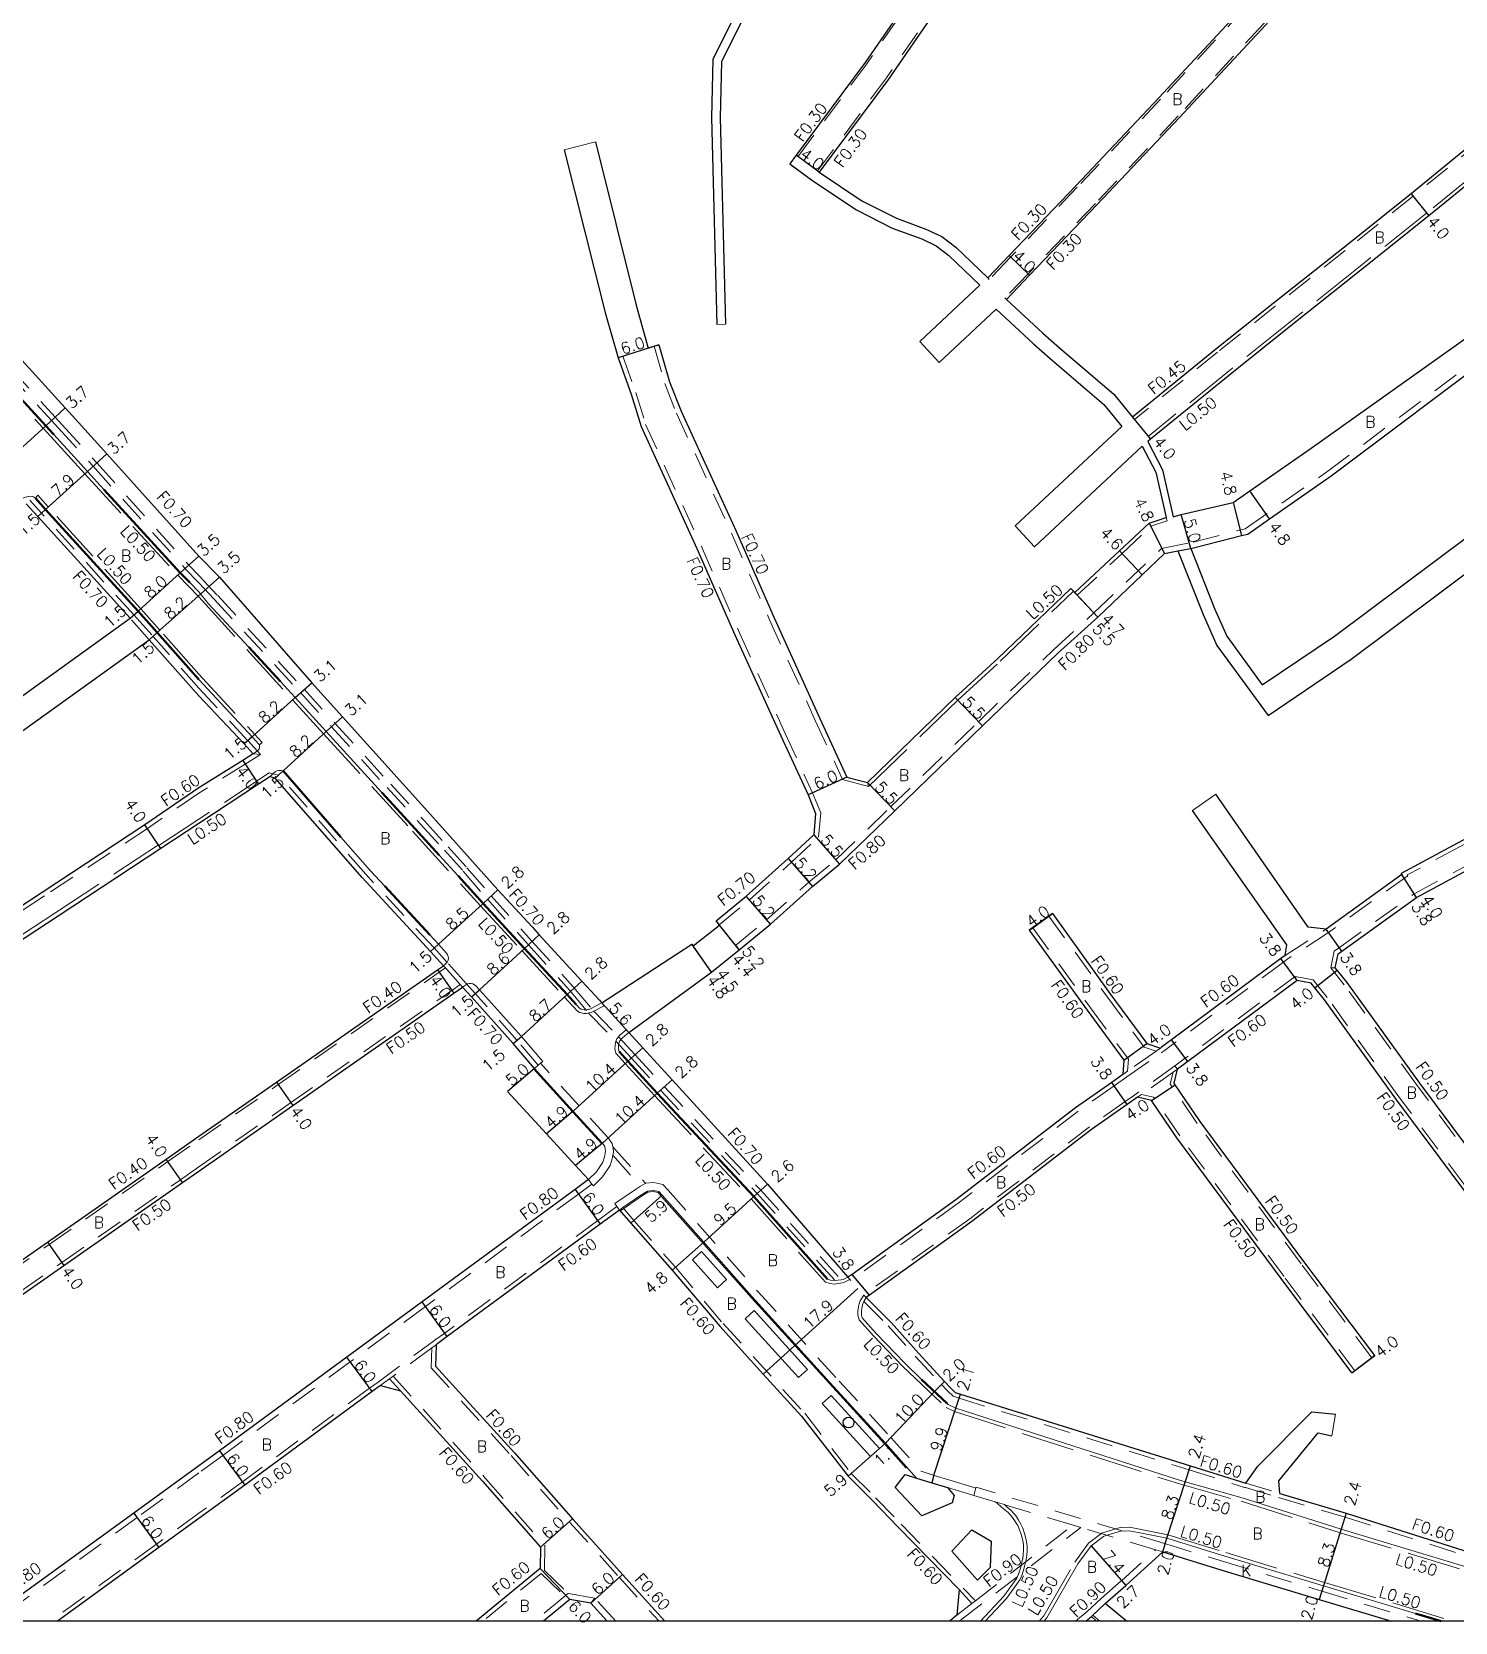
# Model space of a CAD drawing. Header units: metres. Extents: x -3200 to -2400, y -111000 to -110400.
# Drawn here: x -2706.2 to -2506.5, y -111000.1 to -110776.9 of the extents above; entities that cross this region are included whole.
import ezdxf

# ---------------------------------------------------------------- set-up
doc = ezdxf.new("R2010")
doc.units = ezdxf.units.M
doc.header["$LTSCALE"] = 2.5
doc.linetypes.add('2232000', pattern=[2.5, 1.5, -1])
doc.linetypes.add('2233000', pattern=[4, 3, -1])
doc.layers.get('0').update_dxf_attribs({"color": 150, "lineweight": 50})
for name, color, linetype, lineweight in [('2101000', 177, 'Continuous', 30), ('2101001', 1, 'Continuous', 30), ('2102000', 191, 'Continuous', 30), ('2102001', 191, 'Continuous', 9), ('2213000', 6, 'Continuous', 9), ('2227000', 3, 'Continuous', 50), ('2232000', 4, '2232000', 9), ('2233000', 62, '2233000', 9), ('6132000', 1, '61320', 9), ('6165200', 3, 'Continuous', 30), ('9201100', 215, 'Continuous', 30), ('9203500', 155, 'Continuous', 30)]:
    doc.layers.add(name, color=color, linetype=linetype, lineweight=lineweight)
for name, color, linetype in [('2236100', 96, 'Continuous'), ('2238000', 11, 'Continuous'), ('9201500', 222, 'Continuous'), ('9202100', 82, 'Continuous'), ('999', 7, 'Continuous')]:
    doc.layers.add(name, color=color, linetype=linetype)
doc.styles.add('Dm_Anotation', font='txt.shx', dxfattribs={"bigfont": 'pscdm.shx'})
doc.linetypes.add('61320', pattern='A,0,[3,dmdr.shx,S=0.25,R=0,X=0,Y=0],1.5,[3,dmdr.shx,S=0.25,R=0,X=0,Y=0]', length=1.5)

# ---------------------------------------------------------------- blocks, each defined once
blk = doc.blocks.new('223800')
at = {"color": 0, "linetype": 'Continuous'}
blk.add_circle((0, 0), 0.75, dxfattribs=at)

msp = doc.modelspace()

# ---------------------------------------------------------------- linework, layer by layer
at = {"layer": '2101000'}
for points in [[(-2530.34, -110719.41), (-2531, -110719.77), (-2545.02, -110727.4), (-2554.63, -110733.02), (-2556.16, -110733.92), (-2557.33, -110735.32), (-2560.77, -110739.82), (-2566.56, -110748.05), (-2572.04, -110756.08), (-2581.42, -110769.8), (-2589.29, -110781.24), (-2598.95, -110794.26), (-2599.85, -110795.46)], [(-2528.37, -110722.89), (-2529.1, -110723.29), (-2543.11, -110730.91), (-2552.61, -110736.47), (-2553.52, -110737), (-2554.15, -110737.75), (-2557.55, -110742.19), (-2563.27, -110750.33), (-2568.56, -110758.09), (-2578.15, -110772.1), (-2586.03, -110783.56), (-2595.74, -110796.64)], [(-2511.48, -110751.65), (-2516.22, -110755.02), (-2523.97, -110760.76), (-2526.53, -110762.76), (-2536.07, -110773.28), (-2548.06, -110786.19), (-2559.73, -110798.54), (-2569.09, -110808.33), (-2572.08, -110811.46)], [(-2513.86, -110758.25), (-2521.63, -110763.82), (-2523.74, -110765.63), (-2533.12, -110775.97), (-2545.15, -110788.94), (-2556.77, -110801.23), (-2566.2, -110811.1), (-2569.45, -110814.5)], [(-2755.36, -110773.09), (-2753.58, -110775.03), (-2742.18, -110787.29), (-2730.97, -110797.32), (-2720.57, -110808.63), (-2716.16, -110813.68), (-2701.54, -110829.72), (-2700.56, -110830.79), (-2695.7, -110836.15), (-2682.8, -110850.5), (-2682.77, -110850.53)], [(-2484.67, -110775.86), (-2485.14, -110777.6), (-2487.74, -110779.82), (-2498.15, -110787.8), (-2512.68, -110799.65), (-2522.22, -110807.28), (-2532.03, -110815.06), (-2540.1, -110821.52), (-2551.76, -110830.99)], [(-2480.57, -110780.93), (-2482.55, -110780.64), (-2485.23, -110782.93), (-2495.68, -110790.94), (-2510.17, -110802.77), (-2519.73, -110810.4), (-2529.55, -110818.21), (-2537.61, -110824.65), (-2549.24, -110834.1)], [(-2537.63, -110842.98), (-2535.3, -110841.35), (-2526.69, -110835.34), (-2502.41, -110818.11)], [(-2619.75, -110821.33), (-2618.89, -110821.05), (-2618.22, -110820.84)], [(-2618.22, -110820.84), (-2616.72, -110826.06), (-2615.12, -110830.17), (-2607.4, -110847.02), (-2602.06, -110859.16), (-2595.64, -110873.29), (-2591.84, -110881.52)], [(-2596.67, -110896.87), (-2592.88, -110893.75), (-2585.12, -110886.25), (-2572.84, -110874.34), (-2562.27, -110864.2), (-2556.64, -110859.07), (-2550.4, -110853.12), (-2547.29, -110850.15), (-2545.4, -110849.78), (-2543.6, -110849.46), (-2543.02, -110849.3), (-2536.45, -110847.63), (-2535.6, -110847.41), (-2532.55, -110845.29), (-2523.87, -110839.23), (-2500.1, -110821.37)], [(-2623.93, -110822.67), (-2622.12, -110827.78), (-2620.74, -110832.3), (-2612.89, -110849.45), (-2607.55, -110861.58), (-2601.13, -110875.72), (-2597.3, -110884), (-2596.23, -110886.63), (-2596.5, -110889.61)], [(-2692.42, -110859.24), (-2705.4, -110844.96), (-2707.03, -110843.15)], [(-2546.04, -110845), (-2544.94, -110844.65), (-2537.63, -110842.98)], [(-2559.86, -110855.64), (-2553.57, -110849.79), (-2549.45, -110845.87), (-2547.04, -110845.08)], [(-2682.77, -110850.53), (-2679.88, -110853.48), (-2666.95, -110868.28), (-2662.61, -110873.06), (-2650.26, -110886.79), (-2640.81, -110897.37), (-2636.03, -110902.55), (-2635.01, -110903.67), (-2629.05, -110910.16), (-2626.58, -110912.85), (-2626.24, -110913.23)], [(-2588.94, -110882.3), (-2576.65, -110870.37), (-2570.67, -110864.88), (-2560.4, -110855.06)], [(-2560.4, -110855.06), (-2560.06, -110855.42), (-2559.86, -110855.64)], [(-2682.77, -110870.11), (-2689.75, -110862.25)], [(-2682.77, -110870.11), (-2676.44, -110876.87), (-2675.16, -110878.27)], [(-2453.69, -110900.55), (-2462.41, -110891.92), (-2473.56, -110880.71), (-2475.22, -110879.06), (-2478.09, -110876.15), (-2481.88, -110878.17), (-2487.79, -110881.34), (-2499.58, -110887.24), (-2506.18, -110890.8), (-2514.05, -110895.04), (-2513.95, -110895.21), (-2524.6, -110902.85)], [(-2675.16, -110878.27), (-2676.6, -110879.18), (-2682.77, -110883.05)], [(-2672.08, -110881.67), (-2672.83, -110881.48), (-2674.4, -110882.52), (-2682.77, -110888.02)], [(-2648.46, -110908.01), (-2650.28, -110905.98), (-2659.88, -110895.63), (-2672.08, -110881.67)], [(-2591.84, -110881.52), (-2588.94, -110882.3)], [(-2522.92, -110906.32), (-2522.39, -110905.94), (-2511.93, -110898.43), (-2504.29, -110894.32), (-2497.74, -110890.79), (-2485.94, -110884.88), (-2479.99, -110881.7), (-2478.13, -110881.95), (-2476.49, -110883.57), (-2465.32, -110894.8), (-2456.58, -110903.46), (-2452.82, -110907.45)], [(-2682.77, -110883.05), (-2690.35, -110888.22), (-2704.76, -110897.7), (-2718.49, -110906.69), (-2726.31, -110911.86), (-2737.3, -110919.14), (-2749.26, -110926.88), (-2750.2, -110927.58), (-2753.6, -110930.08), (-2756.31, -110932.07), (-2764.61, -110938.94), (-2767.57, -110938.44)], [(-2682.77, -110888.02), (-2688.13, -110891.55), (-2702.54, -110901.03), (-2716.34, -110910.07), (-2724.1, -110915.2), (-2735.1, -110922.48), (-2746.98, -110930.17), (-2747.83, -110930.8), (-2751.23, -110933.3), (-2753.85, -110935.23), (-2762.08, -110942.04), (-2762.19, -110945.03)], [(-2600.1, -110892.96), (-2596.5, -110889.61)], [(-2626.24, -110913.23), (-2613.62, -110904.98), (-2613.44, -110905.22), (-2609.71, -110902.32), (-2609.77, -110902.24), (-2610.21, -110901.69), (-2605.97, -110898.22), (-2600.1, -110892.96)], [(-2622.46, -110917.36), (-2610.85, -110908.9), (-2606.95, -110905.75), (-2602.59, -110902.17), (-2596.67, -110896.87)], [(-2563.01, -110900.69), (-2554.93, -110911.88), (-2549.74, -110918.91)], [(-2566.25, -110903.03), (-2558.15, -110914.24), (-2552.97, -110921.27), (-2553.12, -110923.27)], [(-2530.33, -110906.55), (-2530.93, -110907), (-2546.28, -110918.41), (-2547.68, -110919.44), (-2547.85, -110919.56)], [(-2523.31, -110908.28), (-2522.92, -110906.32)], [(-2682.77, -110931.94), (-2671.91, -110924.36), (-2649.3, -110908.59), (-2648.46, -110908.01)], [(-2496.36, -110944.53), (-2502.37, -110936.66), (-2511.43, -110924.5), (-2521.65, -110910.35), (-2523.03, -110908.63), (-2523.31, -110908.28)], [(-2682.77, -110936.82), (-2669.62, -110927.64), (-2647.01, -110911.87), (-2645.77, -110911)], [(-2635.68, -110922.41), (-2638.67, -110918.9), (-2644.55, -110912.36), (-2645.77, -110911)], [(-2528.67, -110910.05), (-2544.02, -110921.46), (-2545.45, -110922.52)], [(-2526.7, -110910.44), (-2528.67, -110910.05)], [(-2499.54, -110946.96), (-2505.57, -110939.07), (-2514.65, -110926.87), (-2524.84, -110912.77), (-2526.16, -110911.12), (-2526.7, -110910.44)], [(-2622.46, -110917.36), (-2620.5, -110919.51), (-2616.39, -110924.01), (-2602.99, -110938.66), (-2591.71, -110951.73)], [(-2549.74, -110918.91), (-2547.85, -110919.56)], [(-2635.68, -110922.41), (-2639.49, -110925.65)], [(-2553.12, -110923.27), (-2554.69, -110924.37), (-2559.76, -110927.94), (-2576.57, -110940.85), (-2591.12, -110951.32), (-2591.71, -110951.73)], [(-2545.94, -110924.46), (-2545.45, -110922.52)], [(-2517.78, -110962.72), (-2527.71, -110949.51), (-2542.28, -110929.84), (-2545.78, -110924.71), (-2545.94, -110924.46)], [(-2628.1, -110938.02), (-2629.91, -110936.04), (-2633.98, -110931.58), (-2639.49, -110925.65)], [(-2551.07, -110926.47), (-2552.5, -110927.48), (-2557.52, -110931), (-2574.32, -110943.91), (-2588.66, -110954.22), (-2589.16, -110954.58)], [(-2520.97, -110965.14), (-2530.9, -110951.92), (-2545.54, -110932.16), (-2549.12, -110926.91), (-2551.07, -110926.47)], [(-2740.71, -110971.07), (-2737.83, -110971.36), (-2730.39, -110965.22), (-2704.03, -110946.8), (-2687.37, -110935.16), (-2682.77, -110931.94)], [(-2735.66, -110977.34), (-2735.3, -110974.46), (-2727.97, -110968.41), (-2701.74, -110950.08), (-2685.08, -110938.44), (-2682.77, -110936.82)], [(-2628.1, -110938.02), (-2630, -110939.42), (-2651.47, -110955.19), (-2662.02, -110962.94), (-2679.89, -110976.07), (-2682.77, -110978.17)], [(-2623.78, -110942.3), (-2626.45, -110944.25), (-2647.92, -110960.03), (-2649.25, -110961.01), (-2649.5, -110961.19)], [(-2623.78, -110942.3), (-2622.19, -110944.14), (-2616.35, -110950.72), (-2609.66, -110958.6), (-2603.58, -110965.31), (-2598.21, -110971.23), (-2591.69, -110979.65), (-2588.26, -110983.06), (-2584.67, -110986.79), (-2576.07, -110995.57), (-2576.44, -110999.15)], [(-2589.16, -110954.58), (-2585.61, -110958.12), (-2581.8, -110962.37), (-2578.13, -110966.36), (-2577.27, -110967.3), (-2576.63, -110967.88), (-2575.92, -110968.11), (-2543.62, -110978.18), (-2535.85, -110980.64)], [(-2649.5, -110961.19), (-2649.56, -110964.19), (-2638.51, -110976.36), (-2630.27, -110985.73), (-2623.34, -110993.43), (-2617.39, -111000)], [(-2657.28, -110966.91), (-2658.46, -110967.78), (-2676.33, -110980.91), (-2682.77, -110985.58)], [(-2657.28, -110966.91), (-2654.48, -110967.67)], [(-2654.48, -110967.67), (-2642.99, -110980.35), (-2634.84, -110989.61)], [(-2682.77, -110978.17), (-2691.91, -110984.81), (-2709.14, -110997.31), (-2712.86, -111000)], [(-2531.09, -110982.06), (-2521.76, -110984.82), (-2504.37, -110990.37)], [(-2682.77, -110985.58), (-2688.39, -110989.66), (-2702.62, -111000)], [(-2634.84, -110989.61), (-2634.88, -110992.61)], [(-2555.58, -110997.49), (-2552.72, -110995), (-2547.49, -110990.28)], [(-2547.49, -110990.28), (-2539.36, -110992.78), (-2525.56, -110996.93), (-2515.4, -111000)], [(-2634.88, -110992.61), (-2643.89, -111000)], [(-2630.75, -110996.96), (-2634.44, -111000)], [(-2627.79, -110997.45), (-2630.75, -110996.96)], [(-2625.48, -111000), (-2627.79, -110997.45)], [(-2552.63, -111000), (-2555.58, -110997.49)], [(-2576.44, -110999.15), (-2577.31, -110999.9), (-2577.43, -111000)], [(-2558.33, -111000), (-2557.54, -110999.35)], [(-2556.81, -111000), (-2557.54, -110999.35)]]:
    msp.add_lwpolyline(points, dxfattribs=at)
at = {"layer": '2101001'}
for points in [[(-2599.85, -110795.46), (-2599.6, -110795.64), (-2596.63, -110797.85)], [(-2566.25, -110903.03), (-2565.76, -110902.68), (-2563.49, -110901.04), (-2563.01, -110900.69)], [(-2517.78, -110962.72), (-2518.18, -110963.02), (-2520.57, -110964.84), (-2520.97, -110965.14)]]:
    msp.add_lwpolyline(points, dxfattribs=at)
at = {"layer": '2102000'}
for points in [[(-2541.28, -110702.21), (-2549.1, -110707.71), (-2555.15, -110711.43), (-2570.81, -110719.24), (-2573.41, -110721.39), (-2576.08, -110725.99), (-2579.3, -110732.07), (-2581.12, -110735.72), (-2584.87, -110741.25), (-2592.51, -110749.62), (-2595.08, -110752.76), (-2598.38, -110758.8), (-2609.44, -110781.12), (-2609.64, -110788.95), (-2608.89, -110817.98)], [(-2576.71, -110724.69), (-2577.14, -110725.42), (-2580.36, -110731.52), (-2582.16, -110735.12), (-2585.81, -110740.51), (-2593.42, -110748.85), (-2596.08, -110752.08), (-2599.45, -110758.26), (-2610.64, -110780.82), (-2610.84, -110788.95), (-2610.09, -110818.01)], [(-2627.14, -110792.37), (-2621.4, -110815.27), (-2619.75, -110821.33)], [(-2631.51, -110793.47), (-2625.72, -110816.51), (-2623.93, -110822.67)], [(-2595.74, -110796.64), (-2589.75, -110800.63), (-2584.88, -110803.09), (-2580.75, -110804.61), (-2578.54, -110805.66), (-2576.56, -110807.16), (-2572.08, -110811.46)], [(-2596.63, -110797.85), (-2590.51, -110801.93), (-2585.48, -110804.46), (-2581.33, -110805.99), (-2579.32, -110806.95), (-2577.54, -110808.3), (-2573.17, -110812.5)], [(-2573.17, -110812.5), (-2581.61, -110820.4)], [(-2569.45, -110814.5), (-2564.35, -110819.21), (-2561.99, -110821.27), (-2554.38, -110827.8), (-2551.76, -110830.99)], [(-2570.92, -110815.87), (-2578.88, -110823.32)], [(-2570.92, -110815.87), (-2565.68, -110820.71), (-2563.31, -110822.77), (-2555.8, -110829.22), (-2553.27, -110832.3)], [(-2543.6, -110849.46), (-2540.25, -110857.87), (-2538.52, -110861.75), (-2533.55, -110868.56), (-2523.42, -110861.73), (-2504.53, -110847.63), (-2486, -110834.03), (-2475.94, -110826.7), (-2476.16, -110824.61)], [(-2532.72, -110872.9), (-2521.1, -110864.99), (-2502.12, -110850.82), (-2483.46, -110837.13), (-2471.62, -110828.49), (-2467.88, -110825.83)], [(-2553.27, -110832.3), (-2568.23, -110846.28)], [(-2550.42, -110835.08), (-2565.5, -110849.2)], [(-2550.42, -110835.08), (-2548.5, -110838.73), (-2547.04, -110845.08)], [(-2549.24, -110834.1), (-2549.63, -110834.44)], [(-2549.63, -110834.44), (-2547.55, -110838.38), (-2546.04, -110845)], [(-2545.4, -110849.78), (-2541.85, -110858.7), (-2539.92, -110863.04), (-2532.72, -110872.9)], [(-2716.25, -110876.35), (-2692.42, -110859.24)], [(-2713.91, -110879.59), (-2689.75, -110862.25)], [(-2524.6, -110902.85), (-2527.1, -110902.59), (-2540.07, -110883.94)], [(-2530.33, -110906.55), (-2530.13, -110905.09), (-2543.35, -110886.22)], [(-2535.85, -110980.64), (-2534.17, -110978.23), (-2526.61, -110970.63), (-2523.26, -110970.96)], [(-2531.09, -110982.06), (-2531.23, -110980.28), (-2525.69, -110973.54), (-2523.78, -110973.98)]]:
    msp.add_lwpolyline(points, dxfattribs=at)
at = {"layer": '2102001'}
for points in [[(-2627.14, -110792.37), (-2631.51, -110793.47)], [(-2610.09, -110818.01), (-2608.89, -110817.98)], [(-2578.88, -110823.32), (-2581.61, -110820.4)], [(-2568.23, -110846.28), (-2565.5, -110849.2)], [(-2540.07, -110883.94), (-2543.35, -110886.22)], [(-2523.78, -110973.98), (-2523.26, -110970.96)]]:
    msp.add_lwpolyline(points, dxfattribs=at)
at = {"layer": '2213000'}
for points in [[(-2703.15, -110833.45), (-2698.44, -110838.64), (-2696.13, -110841.15)], [(-2705.72, -110842.37), (-2706.01, -110842.2), (-2706.19, -110842.15), (-2706.45, -110842.12), (-2706.76, -110842.15), (-2706.96, -110842.19), (-2707.13, -110842.23), (-2707.67, -110842.46), (-2708.93, -110843.15)], [(-2684.07, -110854.2), (-2682.77, -110855.53), (-2681.42, -110857.19), (-2675.76, -110863.31)], [(-2675.16, -110878.27), (-2674.56, -110877.85), (-2674.41, -110877.69), (-2674.33, -110877.55), (-2674.3, -110877.45), (-2674.29, -110877), (-2675.32, -110875.87), (-2682.77, -110867.85)], [(-2671.34, -110868.1), (-2669.26, -110870.35), (-2664.91, -110875.14), (-2657.1, -110883.67)], [(-2670.97, -110880.66), (-2671.23, -110880.58), (-2671.58, -110880.58), (-2671.81, -110880.66), (-2672.06, -110880.77), (-2672.3, -110880.96), (-2672.83, -110881.48)], [(-2662.86, -110889.94), (-2658.76, -110894.63), (-2656.71, -110896.84)], [(-2649.07, -110892.48), (-2646.41, -110895.38)], [(-2650.39, -110903.66), (-2649.17, -110904.98), (-2648.03, -110906.24)], [(-2648.03, -110906.24), (-2647.88, -110906.46), (-2647.79, -110906.71), (-2647.77, -110906.98), (-2647.82, -110907.24), (-2647.93, -110907.48), (-2648.46, -110908.01)], [(-2643.9, -110910.83), (-2644.09, -110910.66), (-2644.32, -110910.55), (-2644.57, -110910.49), (-2644.82, -110910.49), (-2645.07, -110910.55), (-2645.77, -110911)], [(-2628.1, -110938.02), (-2626.98, -110936.94), (-2626.08, -110935.58), (-2625.85, -110934.83), (-2625.73, -110934.07), (-2625.76, -110933.72), (-2625.82, -110933.36), (-2626.14, -110932.91), (-2630.25, -110928.41), (-2635.68, -110922.41), (-2635.15, -110921.95), (-2634.85, -110921.69), (-2634.54, -110921.43), (-2637.53, -110917.93), (-2643.41, -110911.38), (-2643.9, -110910.83)], [(-2629.86, -110913.42), (-2629.37, -110913.96), (-2629.14, -110914.1), (-2629, -110914.14), (-2628.73, -110914.19), (-2628.45, -110914.19), (-2628.18, -110914.15), (-2628.12, -110914.14), (-2627.91, -110914.08), (-2626.24, -110913.23)], [(-2622.46, -110917.36), (-2623.35, -110918.12), (-2623.53, -110918.32), (-2623.7, -110918.53), (-2623.76, -110918.64), (-2623.85, -110918.92), (-2623.89, -110919.22), (-2623.89, -110919.32), (-2623.9, -110919.57), (-2623.88, -110919.82), (-2623.81, -110920.03)], [(-2573.12, -111000), (-2569.84, -110996.5), (-2568.02, -110993.95), (-2567.76, -110993.38), (-2567.53, -110992.7), (-2567.35, -110992.01), (-2567.2, -110991.3), (-2567.18, -110991.22), (-2567.09, -110990.65), (-2567.04, -110990.08), (-2567.05, -110989.51), (-2567.08, -110989.2), (-2567.21, -110988.5), (-2567.39, -110987.82), (-2567.63, -110987.15), (-2567.88, -110986.58), (-2568.21, -110985.98), (-2568.6, -110985.42), (-2568.79, -110985.2), (-2569.21, -110984.76), (-2569.66, -110984.36), (-2570.13, -110983.97), (-2570.78, -110983.45), (-2571.05, -110983.25), (-2574.05, -110982.35), (-2577.74, -110981.25), (-2579.93, -110980.58), (-2582.06, -110979.9), (-2586.45, -110975.01), (-2593.73, -110967.06), (-2605.13, -110954.49), (-2617.77, -110940.22), (-2618.24, -110939.69), (-2619.01, -110939.54), (-2619.81, -110939.62), (-2620.76, -110940.22), (-2623.28, -110941.95), (-2623.78, -110942.3)], [(-2594.55, -110951.99), (-2594.13, -110952.12), (-2593.52, -110952.18), (-2592.66, -110952.09), (-2592.38, -110952.03), (-2591.71, -110951.73)], [(-2589.16, -110954.58), (-2589.47, -110955.14), (-2589.53, -110955.24), (-2589.65, -110955.58), (-2589.72, -110955.94), (-2589.74, -110956.05), (-2589.8, -110956.45), (-2589.81, -110956.76), (-2589.79, -110957.01), (-2589.75, -110957.26), (-2589.69, -110957.42), (-2587.73, -110959.61), (-2583.69, -110963.84), (-2581.36, -110966.05)], [(-2478.79, -111000), (-2481.44, -110999.23), (-2486.82, -110997.79), (-2504.65, -110992.48), (-2522.5, -110987.1), (-2536.39, -110982.68), (-2545.03, -110980.25), (-2576.56, -110970.11), (-2577.62, -110969.6), (-2577.79, -110969.44)], [(-2564.2, -111000), (-2563.8, -110999.54), (-2559.45, -110991.96), (-2557.57, -110989.41), (-2555.84, -110988.1), (-2555.51, -110987.99), (-2553.44, -110987.35), (-2552.23, -110987.31), (-2550.22, -110987.7), (-2546.93, -110988.36), (-2538.83, -110990.85), (-2524.97, -110995.02), (-2512.05, -110998.92)]]:
    msp.add_lwpolyline(points, dxfattribs=at)
at = {"layer": '2227000'}
for points in [[(-2708.81, -110827.28), (-2704.27, -110832.22), (-2703.2, -110833.4), (-2703.15, -110833.45)], [(-2696.13, -110841.15), (-2685.39, -110852.86), (-2684.07, -110854.2)], [(-2682.77, -110867.85), (-2688.62, -110861.25), (-2691.31, -110858.24), (-2704.29, -110843.95), (-2705.72, -110842.37)], [(-2675.76, -110863.31), (-2671.34, -110868.1)], [(-2670.97, -110880.66), (-2662.86, -110889.94)], [(-2657.1, -110883.67), (-2652.43, -110888.79), (-2649.07, -110892.48)], [(-2646.41, -110895.38), (-2642.89, -110899.25), (-2637.08, -110905.56), (-2631.12, -110912.05), (-2629.86, -110913.42)], [(-2656.71, -110896.84), (-2650.39, -110903.66)], [(-2623.81, -110920.03), (-2622.57, -110921.39), (-2618.46, -110925.9), (-2604.92, -110940.4), (-2594.55, -110951.99)], [(-2581.36, -110966.05), (-2577.79, -110969.44)], [(-2512.05, -110998.92), (-2508.47, -111000)]]:
    msp.add_lwpolyline(points, dxfattribs=at)
at = {"layer": '2232000'}
for points in [[(-2530.07, -110719.61), (-2544.87, -110727.66), (-2554.48, -110733.28), (-2555.96, -110734.16), (-2557.1, -110735.51), (-2560.53, -110740), (-2566.31, -110748.22), (-2571.79, -110756.25), (-2581.18, -110769.97), (-2589.04, -110781.41), (-2599.6, -110795.64)], [(-2528.45, -110722.59), (-2529.24, -110723.03), (-2543.26, -110730.65), (-2553.72, -110736.77), (-2554.39, -110737.56), (-2557.79, -110742.01), (-2563.51, -110750.16), (-2568.81, -110757.92), (-2578.4, -110771.93), (-2586.28, -110783.38), (-2595.98, -110796.46)], [(-2511.3, -110751.89), (-2511.31, -110751.89), (-2516.05, -110755.27), (-2523.79, -110761), (-2526.32, -110762.98), (-2535.85, -110773.48), (-2547.84, -110786.39), (-2559.51, -110798.75), (-2568.87, -110808.54), (-2571.87, -110811.67)], [(-2509.28, -110754.62), (-2514.03, -110758.01), (-2521.81, -110763.59), (-2523.95, -110765.42), (-2533.34, -110775.77), (-2545.37, -110788.74), (-2556.98, -110801.02), (-2566.42, -110810.89), (-2569.66, -110814.28)], [(-2484.23, -110775.95), (-2484.73, -110777.84), (-2487.46, -110780.16), (-2497.87, -110788.15), (-2512.39, -110800), (-2521.94, -110807.63), (-2531.74, -110815.41), (-2539.82, -110821.87), (-2551.48, -110831.34)], [(-2742.7, -110787.76), (-2732.83, -110799.14), (-2722.51, -110810.36), (-2718.1, -110815.41), (-2703.46, -110831.48), (-2702.48, -110832.54), (-2697.63, -110837.89), (-2684.69, -110852.28), (-2682.77, -110854.25)], [(-2742.18, -110787.29), (-2732.31, -110798.67), (-2721.98, -110809.89), (-2717.58, -110814.94), (-2702.94, -110831), (-2701.97, -110832.07), (-2697.11, -110837.42), (-2684.18, -110851.8), (-2682.77, -110853.25)], [(-2599.6, -110795.64), (-2599.85, -110795.46)], [(-2595.98, -110796.46), (-2595.74, -110796.64)], [(-2572.08, -110811.46), (-2571.87, -110811.67)], [(-2569.66, -110814.28), (-2569.45, -110814.5)], [(-2618.89, -110821.05), (-2617.38, -110826.28), (-2615.76, -110830.45), (-2608.04, -110847.3), (-2602.7, -110859.44), (-2596.28, -110873.59), (-2592.45, -110881.87)], [(-2597.2, -110896.27), (-2593.42, -110893.16), (-2585.67, -110885.67), (-2573.4, -110873.76), (-2562.81, -110863.62), (-2557.18, -110858.48), (-2547.69, -110849.44), (-2543.23, -110848.53), (-2535.94, -110846.67), (-2524.34, -110838.58), (-2500.03, -110820.32)], [(-2623.27, -110822.45), (-2623.93, -110822.67)], [(-2623.27, -110822.45), (-2621.45, -110827.56), (-2620.09, -110832.05), (-2612.25, -110849.17), (-2606.91, -110861.3), (-2600.5, -110875.43), (-2596.66, -110883.72), (-2595.52, -110886.52), (-2595.83, -110889.94)], [(-2551.76, -110830.99), (-2551.48, -110831.34)], [(-2691.9, -110858.77), (-2704.88, -110844.49), (-2706.52, -110842.68)], [(-2559.51, -110856), (-2553.23, -110850.15), (-2549.19, -110846.31), (-2546.89, -110845.56)], [(-2547.04, -110845.08), (-2546.89, -110845.56)], [(-2682.77, -110853.25), (-2680.14, -110856.06), (-2668.01, -110869.2), (-2663.65, -110873.99), (-2655.85, -110882.53)], [(-2682.77, -110854.25), (-2680.66, -110856.54), (-2668.52, -110869.67), (-2664.17, -110874.46), (-2656.37, -110883)], [(-2559.86, -110855.64), (-2559.51, -110856)], [(-2689.75, -110862.25), (-2692.42, -110859.24)], [(-2691.9, -110858.77), (-2689.22, -110861.79)], [(-2682.77, -110869.06), (-2689.22, -110861.79)], [(-2682.77, -110869.06), (-2675.91, -110876.41), (-2674.14, -110878.35)], [(-2453.96, -110901.13), (-2462.83, -110892.34), (-2473.98, -110881.13), (-2475.65, -110879.49), (-2478.2, -110876.89), (-2487.52, -110881.87), (-2499.3, -110887.77), (-2505.9, -110891.33), (-2513.2, -110895.26), (-2513.14, -110895.36), (-2524.25, -110903.34)], [(-2674.14, -110878.35), (-2676.28, -110879.69), (-2682.77, -110883.77), (-2690.02, -110888.72), (-2704.44, -110898.2), (-2718.16, -110907.19), (-2725.98, -110912.36), (-2736.98, -110919.64), (-2748.91, -110927.37), (-2749.85, -110928.06), (-2753.25, -110930.56), (-2755.94, -110932.54), (-2764.44, -110939.58), (-2766.99, -110939.14)], [(-2675.16, -110878.27), (-2674.14, -110878.35)], [(-2671.56, -110881.2), (-2671.63, -110881.27), (-2672.08, -110881.67)], [(-2647.94, -110907.54), (-2649.77, -110905.51), (-2659.36, -110895.17), (-2671.56, -110881.2)], [(-2592.45, -110881.87), (-2588.8, -110882.86)], [(-2523.46, -110905.97), (-2522.74, -110905.45), (-2512.25, -110897.92), (-2504.57, -110893.79), (-2498.01, -110890.26), (-2486.21, -110884.35), (-2480.1, -110881.08), (-2477.85, -110881.39), (-2476.07, -110883.15), (-2464.9, -110894.38), (-2456.15, -110903.04), (-2452.69, -110906.72)], [(-2656.37, -110883), (-2651.69, -110888.12), (-2648.33, -110891.8)], [(-2655.85, -110882.53), (-2651.17, -110887.64), (-2647.81, -110891.33)], [(-2588.8, -110882.86), (-2588.94, -110882.3)], [(-2599.63, -110893.48), (-2595.83, -110889.94)], [(-2648.33, -110891.8), (-2645.68, -110894.71)], [(-2647.81, -110891.33), (-2645.16, -110894.24)], [(-2645.68, -110894.71), (-2642.3, -110898.66), (-2636.57, -110905.02), (-2630.79, -110911.43), (-2628.09, -110914.64)], [(-2645.16, -110894.24), (-2641.79, -110898.18), (-2636.05, -110904.54), (-2630.27, -110910.96), (-2627.38, -110914.37)], [(-2609.77, -110902.24), (-2605.51, -110898.75), (-2599.63, -110893.48)], [(-2607.3, -110905.32), (-2607.45, -110905.12), (-2603.11, -110901.56), (-2597.2, -110896.27)], [(-2563.49, -110901.04), (-2555.41, -110912.23), (-2550.11, -110919.42)], [(-2565.76, -110902.68), (-2566.25, -110903.03)], [(-2565.76, -110902.68), (-2557.67, -110913.89), (-2552.35, -110921.1), (-2552.48, -110922.82)], [(-2530.33, -110906.55), (-2524.6, -110902.85)], [(-2524.25, -110903.34), (-2529.97, -110907.03)], [(-2607.3, -110905.32), (-2606.95, -110905.75)], [(-2523.93, -110908.3), (-2523.46, -110905.97)], [(-2682.77, -110932.43), (-2671.68, -110924.69), (-2649.07, -110908.91), (-2648.19, -110908.3)], [(-2648.46, -110908.01), (-2648.19, -110908.3), (-2646.1, -110910.63), (-2645.77, -110911)], [(-2645.25, -110910.53), (-2647.94, -110907.54)], [(-2529.97, -110907.03), (-2530.58, -110907.48), (-2545.93, -110918.89), (-2547.33, -110919.93), (-2547.75, -110920.23)], [(-2523.93, -110908.3), (-2523.31, -110908.28)], [(-2496.76, -110944.83), (-2502.77, -110936.96), (-2511.83, -110924.79), (-2522.05, -110910.66), (-2523.42, -110908.94), (-2523.93, -110908.3)], [(-2682.77, -110936.21), (-2669.91, -110927.23), (-2647.29, -110911.46), (-2646.1, -110910.63)], [(-2635.15, -110921.95), (-2638.15, -110918.44), (-2644.02, -110911.89), (-2645.25, -110910.53)], [(-2528.92, -110909.49), (-2544.37, -110920.98), (-2545.81, -110922.04)], [(-2526.43, -110909.98), (-2528.92, -110909.49)], [(-2528.92, -110909.49), (-2528.67, -110910.05)], [(-2499.14, -110946.66), (-2505.17, -110938.77), (-2514.25, -110926.57), (-2524.44, -110912.47), (-2525.76, -110910.81), (-2526.43, -110909.98)], [(-2628.09, -110914.64), (-2624.27, -110918.59)], [(-2627.38, -110914.37), (-2623.89, -110917.97)], [(-2623.89, -110917.97), (-2621.56, -110920.51), (-2617.45, -110925.02)], [(-2624.27, -110918.59), (-2622.08, -110920.98), (-2617.97, -110925.49)], [(-2547.85, -110919.56), (-2548.45, -110919.99), (-2552.48, -110922.82), (-2553.12, -110923.27)], [(-2552.54, -110923.6), (-2547.75, -110920.23)], [(-2550.11, -110919.42), (-2548.45, -110919.99)], [(-2634.85, -110921.69), (-2635.15, -110921.95), (-2635.68, -110922.41)], [(-2629.44, -110927.66), (-2634.85, -110921.69)], [(-2545.81, -110922.04), (-2551.62, -110926.25), (-2552.79, -110927.07), (-2557.81, -110930.6), (-2574.61, -110943.51), (-2589.5, -110954.21)], [(-2545.45, -110922.52), (-2545.81, -110922.04)], [(-2552.54, -110923.6), (-2554.34, -110924.86), (-2559.41, -110928.42), (-2576.22, -110941.34), (-2591.3, -110952.19)], [(-2545.45, -110922.52), (-2546.08, -110922.96), (-2550.51, -110926.08), (-2551.07, -110926.47)], [(-2546.48, -110924.56), (-2546.08, -110922.96)], [(-2518.18, -110963.02), (-2528.1, -110949.83), (-2542.69, -110930.13), (-2546.19, -110924.99), (-2546.48, -110924.56)], [(-2617.97, -110925.49), (-2604.43, -110939.99), (-2593.52, -110952.18)], [(-2617.45, -110925.02), (-2603.92, -110939.52), (-2592.66, -110952.09)], [(-2520.57, -110964.84), (-2530.5, -110951.62), (-2545.14, -110931.87), (-2548.81, -110926.47), (-2550.51, -110926.08)], [(-2625.33, -110932.17), (-2629.44, -110927.66)], [(-2740.36, -110971.5), (-2737.7, -110971.78), (-2730.15, -110965.54), (-2703.8, -110947.13), (-2687.14, -110935.49), (-2682.77, -110932.43)], [(-2624.7, -110933.4), (-2624.78, -110932.94), (-2625.33, -110932.17)], [(-2624.7, -110933.4), (-2620.11, -110938.54)], [(-2624.7, -110934.6), (-2624.62, -110934.11), (-2624.67, -110933.59), (-2624.7, -110933.4)], [(-2627.42, -110938.88), (-2626.13, -110937.65), (-2625.07, -110936.05), (-2624.78, -110935.08), (-2624.7, -110934.6)], [(-2624.7, -110934.6), (-2620.82, -110938.95)], [(-2736.1, -110976.8), (-2735.77, -110974.2), (-2728.27, -110968.01), (-2702.02, -110949.67), (-2685.37, -110938.03), (-2682.77, -110936.21)], [(-2627.63, -110938.66), (-2628.1, -110938.02)], [(-2627.63, -110938.66), (-2629.53, -110940.06), (-2651, -110955.84), (-2661.54, -110963.59), (-2679.41, -110976.72), (-2682.77, -110979.16)], [(-2627.63, -110938.66), (-2627.42, -110938.88)], [(-2624.4, -110941.39), (-2621.36, -110939.3), (-2620.82, -110938.95)], [(-2620.11, -110938.54), (-2620.18, -110938.55), (-2620.82, -110938.95)], [(-2620.11, -110938.54), (-2618.96, -110938.43), (-2617.66, -110938.69), (-2616.95, -110939.49), (-2604.31, -110953.75), (-2592.91, -110966.32), (-2585.63, -110974.27), (-2581.44, -110978.95)], [(-2624.12, -110941.8), (-2626.8, -110943.76), (-2648.28, -110959.55), (-2649.61, -110960.52), (-2649.86, -110960.71)], [(-2623.78, -110942.3), (-2624.12, -110941.8), (-2624.4, -110941.39)], [(-2623.28, -110941.95), (-2623.78, -110942.3)], [(-2623.28, -110941.95), (-2621.73, -110943.74), (-2615.9, -110950.33), (-2609.22, -110958.21), (-2597.77, -110970.82), (-2591.24, -110979.25), (-2587.81, -110982.67), (-2584.22, -110986.39), (-2573.82, -110997.13)], [(-2593.52, -110952.18), (-2592.66, -110952.09)], [(-2591.71, -110951.73), (-2591.42, -110952.05), (-2591.3, -110952.19)], [(-2589.5, -110954.21), (-2589.46, -110954.26), (-2589.16, -110954.58)], [(-2589.47, -110955.14), (-2589.16, -110954.58)], [(-2589.47, -110955.14), (-2586.06, -110958.52), (-2582.25, -110962.78), (-2578.57, -110966.77), (-2577.69, -110967.72), (-2576.94, -110968.41), (-2576.1, -110968.68), (-2543.8, -110978.76), (-2536.04, -110981.22), (-2535.93, -110981.25), (-2531.26, -110982.63), (-2521.94, -110985.39), (-2504.55, -110990.94), (-2504.24, -110991.04), (-2501.18, -110991.95), (-2486.39, -110996.35), (-2481.01, -110997.79), (-2473.43, -111000)], [(-2657.64, -110966.43), (-2649.86, -110960.71)], [(-2649.5, -110961.19), (-2650.11, -110961.64), (-2655.53, -110965.62), (-2656.02, -110965.98), (-2656.68, -110966.46), (-2657.28, -110966.91)], [(-2650.11, -110961.64), (-2650.17, -110964.42), (-2638.96, -110976.76), (-2630.71, -110986.13), (-2623.78, -110993.84), (-2618.2, -111000)], [(-2657.64, -110966.43), (-2658.82, -110967.29), (-2676.68, -110980.42), (-2682.77, -110984.84)], [(-2656.02, -110965.98), (-2654.48, -110967.67)], [(-2655.53, -110965.62), (-2642.55, -110979.95), (-2634.24, -110989.39)], [(-2682.77, -110979.16), (-2691.44, -110985.45), (-2708.67, -110997.96), (-2711.49, -111000)], [(-2581.44, -110978.95), (-2579.6, -110979.53), (-2577.42, -110980.2), (-2573.74, -110981.3)], [(-2574.05, -110982.35), (-2573.74, -110981.3), (-2573.71, -110981.2)], [(-2547.1, -110989.14), (-2573.71, -110981.2)], [(-2535.85, -110980.64), (-2531.09, -110982.06)], [(-2682.77, -110984.84), (-2688.74, -110989.18), (-2703.65, -111000)], [(-2547.49, -110990.28), (-2548.51, -110989.97), (-2559.03, -110986.84), (-2560.09, -110986.52), (-2569.75, -110983.63), (-2571.05, -110983.25)], [(-2576.44, -110999.15), (-2574.3, -110997.5), (-2573.82, -110997.13), (-2560.09, -110986.52)], [(-2575.89, -110999.86), (-2559.03, -110986.84)], [(-2634.24, -110989.39), (-2634.28, -110992.9)], [(-2547.1, -110989.14), (-2539.01, -110991.63), (-2525.22, -110995.78), (-2511.24, -111000)], [(-2556.17, -110996.81), (-2553.31, -110994.32), (-2548.51, -110989.97)], [(-2634.75, -110993.28), (-2642.94, -111000)], [(-2634.75, -110993.28), (-2631.44, -110996.5)], [(-2634.28, -110992.9), (-2630.98, -110996.11)], [(-2631.44, -110996.5), (-2630.98, -110996.11)], [(-2627.22, -110996.74), (-2630.98, -110996.11)], [(-2576.07, -110995.57), (-2574.3, -110997.5)], [(-2631.44, -110996.5), (-2635.7, -111000)], [(-2627.22, -110996.74), (-2627.79, -110997.45)], [(-2624.27, -111000), (-2627.22, -110996.74)], [(-2556.17, -110996.81), (-2558.11, -110998.65)], [(-2555.58, -110997.49), (-2557.32, -110999.14), (-2557.54, -110999.35)], [(-2575.89, -110999.86), (-2576.05, -111000)], [(-2559.75, -111000), (-2558.11, -110998.65)], [(-2556.35, -111000), (-2557.32, -110999.14)]]:
    msp.add_lwpolyline(points, dxfattribs=at)
at = {"layer": '2233000'}
for points in [[(-2755.96, -110773.33), (-2756.17, -110774.06), (-2756.28, -110774.6), (-2756.33, -110775.04), (-2756.3, -110775.47), (-2756.18, -110775.9), (-2755.93, -110776.28), (-2755.75, -110776.52), (-2755.5, -110776.79), (-2744.1, -110789.05), (-2734.31, -110800.33), (-2723.83, -110811.58), (-2719.34, -110816.57), (-2704.64, -110832.55), (-2703.57, -110833.73), (-2698.81, -110838.97), (-2685.75, -110853.2), (-2682.77, -110856.24)], [(-2480.6, -110780.43), (-2482.7, -110780.12), (-2485.55, -110782.54), (-2495.99, -110790.55), (-2510.49, -110802.38), (-2520.04, -110810.01), (-2529.87, -110817.81), (-2537.92, -110824.26), (-2549.56, -110833.71)], [(-2549.56, -110833.71), (-2549.24, -110834.1)], [(-2682.77, -110867.1), (-2688.25, -110860.92), (-2690.94, -110857.9), (-2703.92, -110843.61), (-2705.41, -110841.97), (-2705.72, -110842.37)], [(-2588.8, -110882.86), (-2576.3, -110870.73), (-2570.33, -110865.25), (-2560.06, -110855.42)], [(-2682.77, -110856.24), (-2669.63, -110870.68), (-2665.28, -110875.47), (-2652.79, -110889.13), (-2643.26, -110899.58), (-2637.44, -110905.9), (-2631.49, -110912.39), (-2629.69, -110914.35), (-2629.35, -110914.55), (-2629.13, -110914.63), (-2628.76, -110914.69), (-2628.41, -110914.69), (-2628.18, -110914.65), (-2628.09, -110914.64), (-2628, -110914.62), (-2627.73, -110914.55), (-2627.53, -110914.45), (-2625.89, -110913.61)], [(-2682.77, -110867.1), (-2674.95, -110875.54), (-2673.92, -110876.66)], [(-2674.29, -110877), (-2673.92, -110876.66)], [(-2671.63, -110881.27), (-2672.92, -110880.95), (-2682.77, -110887.43), (-2688.41, -110891.13)], [(-2688.13, -110891.55), (-2688.41, -110891.13), (-2688.46, -110891.05), (-2702.87, -110900.52), (-2716.67, -110909.56), (-2724.43, -110914.7), (-2735.43, -110921.98), (-2747.32, -110929.68), (-2748.19, -110930.31)], [(-2625.89, -110913.61), (-2626.24, -110913.23)], [(-2622.8, -110916.99), (-2623.69, -110917.76), (-2623.89, -110917.97), (-2623.91, -110917.99), (-2624.12, -110918.26), (-2624.23, -110918.48), (-2624.34, -110918.81), (-2624.39, -110919.17), (-2624.39, -110919.3), (-2624.4, -110919.59), (-2624.37, -110919.92), (-2624.26, -110920.29), (-2622.94, -110921.73), (-2618.83, -110926.23)], [(-2622.8, -110916.99), (-2622.46, -110917.36)], [(-2618.83, -110926.23), (-2605.29, -110940.73), (-2594.83, -110952.43), (-2594.23, -110952.61), (-2593.61, -110952.68), (-2592.53, -110952.52), (-2592.19, -110952.4), (-2591.42, -110952.05)], [(-2589.46, -110954.26), (-2589.97, -110955.01), (-2590.13, -110955.45), (-2590.21, -110955.84), (-2590.24, -110955.97), (-2590.3, -110956.41), (-2590.31, -110956.77), (-2590.29, -110957.06), (-2590.24, -110957.38), (-2590.13, -110957.68), (-2588.1, -110959.95), (-2584.04, -110964.2), (-2577.9, -110970.02), (-2576.75, -110970.58), (-2545.18, -110980.73), (-2536.53, -110983.16), (-2522.64, -110987.58), (-2504.79, -110992.96), (-2486.96, -110998.27), (-2481.57, -110999.71), (-2480.58, -111000)], [(-2572.43, -111000), (-2569.45, -110996.82), (-2567.58, -110994.2), (-2567.3, -110993.56), (-2567.05, -110992.85), (-2566.86, -110992.12), (-2566.71, -110991.4), (-2566.69, -110991.31), (-2566.59, -110990.71), (-2566.54, -110990.1), (-2566.55, -110989.48), (-2566.59, -110989.12), (-2566.72, -110988.39), (-2566.92, -110987.67), (-2567.17, -110986.96), (-2567.44, -110986.36), (-2567.79, -110985.72), (-2568.2, -110985.12), (-2568.41, -110984.86), (-2568.86, -110984.4), (-2569.34, -110983.98), (-2569.75, -110983.63)], [(-2564.86, -111000), (-2564.2, -110999.25), (-2559.87, -110991.69), (-2557.93, -110989.06), (-2556.08, -110987.66), (-2555.66, -110987.51), (-2553.52, -110986.85), (-2552.19, -110986.81), (-2550.1, -110987.21), (-2546.79, -110987.88)], [(-2546.79, -110987.88), (-2538.69, -110990.37), (-2524.82, -110994.55), (-2506.97, -110999.93), (-2506.73, -111000)]]:
    msp.add_lwpolyline(points, dxfattribs=at)
at = {"layer": '2236100'}
for points in [[(-2610.02, -110953.19), (-2613.5, -110949.26), (-2612.23, -110948.13), (-2608.75, -110952.06)], [(-2598.64, -110965.81), (-2606.14, -110957.54), (-2604.88, -110956.4), (-2597.38, -110964.66)], [(-2588.54, -110976.87), (-2595.32, -110969.46), (-2594.07, -110968.31), (-2587.26, -110975.75)], [(-2577.74, -110981.25), (-2576.81, -110982.35), (-2577.09, -110983.36), (-2581.34, -110985.2), (-2585.08, -110981.25), (-2583.68, -110979.39), (-2582.06, -110979.9), (-2579.93, -110980.58)], [(-2573.51, -110994.23), (-2577.14, -110990.16), (-2574.31, -110987.16), (-2571.6, -110988.76), (-2571.73, -110992.47)]]:
    msp.add_lwpolyline(points, close=True, dxfattribs=at)
at = {"layer": '6132000'}
for points in [[(-2630.37, -110928.5), (-2626.26, -110933.01)], [(-2623.64, -110942.38), (-2620.68, -110940.34), (-2619.76, -110939.76), (-2619.02, -110939.69), (-2618.32, -110939.83), (-2617.89, -110940.32), (-2605.24, -110954.59), (-2593.84, -110967.16), (-2586.56, -110975.11), (-2583.52, -110978.5)]]:
    msp.add_lwpolyline(points, dxfattribs=at)
at = {"layer": '6165200'}
msp.add_lwpolyline([(-2630.37, -110928.5), (-2635.8, -110922.5)], dxfattribs=at)
at = {"layer": '9201100'}
for points in [[(-2595.74, -110796.64), (-2598.95, -110794.26)], [(-2599.85, -110795.46), (-2596.63, -110797.85)], [(-2512.68, -110799.65), (-2510.17, -110802.77)], [(-2566.2, -110811.1), (-2569.09, -110808.33)], [(-2618.22, -110820.84), (-2623.93, -110822.67)], [(-2704.27, -110832.22), (-2701.54, -110829.72)], [(-2710.11, -110837.54), (-2704.27, -110832.22)], [(-2551.76, -110830.99), (-2549.24, -110834.1)], [(-2698.44, -110838.64), (-2695.7, -110836.15)], [(-2704.29, -110843.95), (-2698.44, -110838.64)], [(-2532.55, -110845.29), (-2535.3, -110841.35)], [(-2705.4, -110844.96), (-2704.29, -110843.95)], [(-2537.63, -110842.98), (-2536.45, -110847.63)], [(-2549.45, -110845.87), (-2547.29, -110850.15)], [(-2543.6, -110849.46), (-2544.94, -110844.65)], [(-2685.39, -110852.86), (-2682.8, -110850.5)], [(-2550.4, -110853.12), (-2553.57, -110849.79)], [(-2691.31, -110858.24), (-2685.39, -110852.86)], [(-2682.49, -110855.81), (-2679.88, -110853.48)], [(-2560.4, -110855.06), (-2556.64, -110859.07)], [(-2688.62, -110861.25), (-2682.49, -110855.81)], [(-2556.64, -110859.07), (-2559.86, -110855.64)], [(-2692.42, -110859.24), (-2691.31, -110858.24)], [(-2689.75, -110862.25), (-2688.62, -110861.25)], [(-2669.26, -110870.35), (-2666.95, -110868.28)], [(-2669.26, -110870.35), (-2675.32, -110875.87)], [(-2576.65, -110870.37), (-2572.84, -110874.34)], [(-2664.91, -110875.14), (-2662.61, -110873.06)], [(-2664.91, -110875.14), (-2670.97, -110880.66)], [(-2675.32, -110875.87), (-2676.44, -110876.87)], [(-2676.6, -110879.18), (-2674.4, -110882.52)], [(-2670.97, -110880.66), (-2672.08, -110881.67)], [(-2591.84, -110881.52), (-2597.3, -110884)], [(-2588.94, -110882.3), (-2585.12, -110886.25)], [(-2688.13, -110891.55), (-2690.35, -110888.22)], [(-2596.5, -110889.61), (-2592.88, -110893.75)], [(-2600.1, -110892.96), (-2596.67, -110896.87)], [(-2511.93, -110898.43), (-2514.05, -110895.04)], [(-2511.93, -110898.43), (-2513.95, -110895.21)], [(-2642.89, -110899.25), (-2640.81, -110897.37)], [(-2649.17, -110904.98), (-2642.89, -110899.25)], [(-2602.59, -110902.17), (-2605.97, -110898.22)], [(-2606.95, -110905.75), (-2610.21, -110901.69)], [(-2606.95, -110905.75), (-2609.71, -110902.32)], [(-2563.01, -110900.69), (-2566.25, -110903.03)], [(-2637.08, -110905.56), (-2635.01, -110903.67)], [(-2522.39, -110905.94), (-2524.6, -110902.85)], [(-2650.28, -110905.98), (-2649.17, -110904.98)], [(-2643.41, -110911.38), (-2637.08, -110905.56)], [(-2610.85, -110908.9), (-2613.62, -110904.98)], [(-2610.85, -110908.9), (-2613.44, -110905.22)], [(-2649.3, -110908.59), (-2647.01, -110911.87)], [(-2528.67, -110910.05), (-2530.93, -110907)], [(-2526.16, -110911.12), (-2523.03, -110908.63)], [(-2631.12, -110912.05), (-2629.05, -110910.16)], [(-2644.55, -110912.36), (-2643.41, -110911.38)], [(-2637.53, -110917.93), (-2631.12, -110912.05)], [(-2622.46, -110917.36), (-2626.24, -110913.23)], [(-2638.67, -110918.9), (-2637.53, -110917.93)], [(-2622.57, -110921.39), (-2620.5, -110919.51)], [(-2552.97, -110921.27), (-2549.74, -110918.91)], [(-2544.02, -110921.46), (-2546.28, -110918.41)], [(-2635.68, -110922.41), (-2639.49, -110925.65)], [(-2630.25, -110928.41), (-2622.57, -110921.39)], [(-2671.91, -110924.36), (-2669.62, -110927.64)], [(-2618.46, -110925.9), (-2616.39, -110924.01)], [(-2552.5, -110927.48), (-2554.69, -110924.37)], [(-2626.14, -110932.91), (-2618.46, -110925.9)], [(-2549.12, -110926.91), (-2545.78, -110924.71)], [(-2630.25, -110928.41), (-2633.98, -110931.58)], [(-2626.14, -110932.91), (-2629.91, -110936.04)], [(-2685.08, -110938.44), (-2687.37, -110935.16)], [(-2630, -110939.42), (-2626.45, -110944.25)], [(-2622.19, -110944.14), (-2617.77, -110940.22)], [(-2604.92, -110940.4), (-2602.99, -110938.66)], [(-2611.94, -110946.81), (-2604.92, -110940.4)], [(-2704.03, -110946.8), (-2701.74, -110950.08)], [(-2611.94, -110946.81), (-2612.76, -110947.54)], [(-2616.35, -110950.72), (-2612.76, -110947.54)], [(-2588.66, -110954.22), (-2591.12, -110951.32)], [(-2590.32, -110953.29), (-2603.58, -110965.31)], [(-2647.92, -110960.03), (-2651.47, -110955.19)], [(-2658.46, -110967.78), (-2662.02, -110962.94)], [(-2520.97, -110965.14), (-2517.78, -110962.72)], [(-2579.57, -110967.75), (-2578.13, -110966.36)], [(-2586.45, -110975.01), (-2579.57, -110967.75)], [(-2576.56, -110970.11), (-2575.92, -110968.11)], [(-2579.64, -110979.52), (-2576.56, -110970.11)], [(-2591.69, -110979.65), (-2587.26, -110975.75)], [(-2587.26, -110975.75), (-2586.45, -110975.01)], [(-2679.89, -110976.07), (-2676.33, -110980.91)], [(-2544.36, -110980.47), (-2543.62, -110978.18)], [(-2579.64, -110979.52), (-2579.93, -110980.58)], [(-2546.93, -110988.36), (-2544.36, -110980.47)], [(-2691.91, -110984.81), (-2688.39, -110989.66)], [(-2521.76, -110984.82), (-2522.5, -110987.1)], [(-2634.84, -110989.61), (-2630.34, -110985.65)], [(-2522.5, -110987.1), (-2524.97, -110995.02)], [(-2557.57, -110989.41), (-2552.72, -110995)], [(-2547.49, -110990.28), (-2546.93, -110988.36)], [(-2634.88, -110992.61), (-2630.75, -110996.96)], [(-2627.79, -110997.45), (-2623.34, -110993.43)], [(-2524.97, -110995.02), (-2525.56, -110996.93)], [(-2557.54, -110999.35), (-2555.58, -110997.49)], [(-2577.31, -110999.9), (-2577.23, -111000)]]:
    msp.add_lwpolyline(points, dxfattribs=at)
at = {"layer": '999'}
msp.add_lwpolyline([(-3200, -110400), (-2400, -110400), (-2400, -111000), (-3200, -111000)], close=True, dxfattribs=at)

# ---------------------------------------------------------------- block references
at = {"layer": '2238000'}
msp.add_blockref('223800', (-2591.61, -110972.12), dxfattribs=at)

# ---------------------------------------------------------------- texts
at = {"layer": '9201500', "style": 'Dm_Anotation'}
for s, rotation, p in [('4.0', 323.4365, (-2598.57, -110794.42)), ('4.0', 308.729, (-2510.55, -110803.58)), ('4.0', 316.2857, (-2568.73, -110808.54)), ('6.0', 17.7504, (-2623.31, -110822.24)), ('3.7', 42.347, (-2700.59, -110829.95)), ('3.7', 42.2444, (-2694.75, -110836.37)), ('4.0', 309.0832, (-2548.96, -110834.49)), ('7.9', 42.2444, (-2702.61, -110842.29)), ('4.8', 284.2815, (-2539.52, -110838.82)), ('4.8', 296.7795, (-2551.64, -110842.82)), ('1.5', 42.2444, (-2707.43, -110847.82)), ('5.0', 285.5773, (-2544.6, -110845.49)), ('4.8', 304.9117, (-2532.75, -110846.4)), ('3.5', 42.2463, (-2682.15, -110850.68)), ('4.6', 313.6424, (-2556.46, -110847.35)), ('3.5', 41.6051, (-2679.34, -110853.12)), ('8.0', 42.2463, (-2689.6, -110856.55)), ('1.5', 42.2463, (-2695.29, -110860.7)), ('8.2', 41.6051, (-2686.82, -110859.52)), ('4.7', 313.1778, (-2556.29, -110859.45)), ('5.5', 313.1778, (-2557.52, -110860.83)), ('1.5', 41.6051, (-2691.39, -110865.86)), ('3.1', 41.9016, (-2665.78, -110868.3)), ('8.2', 42.387, (-2673.54, -110874.11)), ('3.1', 42.0234, (-2661.44, -110873.09)), ('5.5', 313.783, (-2575.78, -110871.13)), ('1.5', 40.4609, (-2678.48, -110879.23)), ('8.2', 42.3497, (-2669.19, -110878.9)), ('4.0', 306.4268, (-2677.69, -110880.71)), ('1.5', 42.3426, (-2673.19, -110884.69)), ('6.0', 24.4965, (-2596.07, -110883.33)), ('5.5', 314.1333, (-2588.07, -110883.06)), ('4.0', 303.6754, (-2693.29, -110885.25)), ('5.5', 311.2286, (-2595.67, -110890.41)), ('5.2', 311.2237, (-2599.37, -110893.64)), ('2.8', 41.9478, (-2639.53, -110897.3)), ('8.5', 42.4487, (-2647.28, -110903.12)), ('5.2', 310.607, (-2605.24, -110898.92)), ('4.0', 35.8357, (-2565.98, -110902.72)), ('3.8', 302.0325, (-2512.74, -110899.67)), ('4.0', 302.0325, (-2511.29, -110898.67)), ('2.8', 42.5359, (-2633.09, -110903.69)), ('3.8', 306.6161, (-2534.08, -110904.11)), ('1.5', 41.9213, (-2652.45, -110909.21)), ('8.6', 42.5502, (-2641.49, -110909.48)), ('4.4', 308.7704, (-2608.15, -110907.12)), ('5.2', 308.759, (-2606.68, -110905.98)), ('3.8', 305.6764, (-2522.75, -110906.81)), ('2.8', 42.5575, (-2627.78, -110910.07)), ('4.5', 305.1505, (-2610.26, -110909.14)), ('4.0', 304.9049, (-2650.5, -110910)), ('4.8', 305.1505, (-2611.65, -110910.03)), ('4.0', 38.6102, (-2528.86, -110914.31)), ('1.5', 40.8852, (-2646.62, -110915.4)), ('8.7', 42.5606, (-2635.57, -110916)), ('5.6', 312.3954, (-2625.36, -110914.04)), ('2.8', 42.3955, (-2619.23, -110919.42)), ('4.0', 36.1701, (-2548.94, -110919.32)), ('1.5', 39.9891, (-2642.26, -110922.95)), ('5.0', 40.4547, (-2638.87, -110924.99)), ('10.4', 42.3959, (-2627.66, -110925.9)), ('2.8', 42.3927, (-2615.11, -110923.93)), ('3.8', 305.0986, (-2557.76, -110921.39)), ('3.8', 306.616, (-2544.36, -110922.34)), ('10.4', 42.3958, (-2623.55, -110930.41)), ('4.0', 33.4381, (-2552.1, -110929.84)), ('4.0', 304.8988, (-2670.05, -110928.43)), ('4.9', 40.4547, (-2633.4, -110930.96)), ('4.0', 304.9469, (-2690.37, -110932.26)), ('4.9', 39.7927, (-2629.32, -110935.42)), ('2.6', 41.822, (-2601.63, -110938.53)), ('6.0', 306.3657, (-2629.09, -110940.48)), ('5.9', 41.5576, (-2619.34, -110944.17)), ('9.5', 42.4215, (-2609.68, -110944.61)), ('3.8', 305.5993, (-2593.98, -110948.16)), ('4.0', 304.9472, (-2702.16, -110950.86)), ('4.8', 41.5576, (-2619.37, -110954.25)), ('6.0', 306.3116, (-2650.56, -110956.26)), ('17.9', 42.2124, (-2597.13, -110959.11)), ('4.0', 37.2495, (-2516.98, -110963.11)), ('6.0', 306.3116, (-2661.11, -110964.01)), ('2.0', 43.8453, (-2577.5, -110966.44)), ('2.1', 72.1645, (-2574.96, -110967.78)), ('10.0', 46.5249, (-2584.18, -110972.47)), ('9.9', 71.9064, (-2578.69, -110976.31)), ('1.1', 41.4223, (-2587.21, -110978.38)), ('2.4', 72.1693, (-2542.49, -110977.29)), ('6.0', 306.3632, (-2678.98, -110977.14)), ('5.9', 41.4223, (-2594.17, -110982.63)), ('8.3', 71.9278, (-2546.24, -110985.9)), ('2.4', 72.2033, (-2520.63, -110983.92)), ('6.0', 305.9843, (-2691.01, -110985.88)), ('6.0', 41.3575, (-2633.86, -110988.61)), ('8.3', 72.6787, (-2524.3, -110992.56)), ('7.4', 310.9476, (-2556.12, -110990.93)), ('2.0', 73.6966, (-2546.82, -110993.63)), ('6.0', 42.0666, (-2626.82, -110996.44)), ('2.7', 43.5743, (-2553.1, -110998.31)), ('6.0', 313.5253, (-2631.07, -110998)), ('2.0', 73.6966, (-2526.64, -110999.95))]:
    msp.add_text(s, height=1.6, rotation=rotation, dxfattribs=at).set_placement(p)
at = {"layer": '9202100', "style": 'Dm_Anotation'}
for s, p in [('B', (-2546.19, -110787.18)), ('B', (-2517.81, -110806.58)), ('B', (-2519.1, -110832.47)), ('B', (-2693.73, -110851.25)), ('B', (-2609.49, -110852.39)), ('B', (-2584.55, -110882.07)), ('B', (-2657.34, -110890.92)), ('B', (-2558.98, -110911.69)), ('B', (-2513.29, -110926.62)), ('B', (-2570.93, -110939.2)), ('B', (-2697.54, -110944.83)), ('B', (-2534.64, -110945.1)), ('B', (-2602.96, -110950.14)), ('B', (-2641.2, -110951.81)), ('B', (-2608.73, -110956.23)), ('B', (-2673.97, -110976.01)), ('B', (-2643.78, -110976.26)), ('B', (-2534.53, -110983.33)), ('B', (-2534.93, -110988.5)), ('B', (-2558.18, -110993.17)), ('K', (-2536.51, -110993.67)), ('B', (-2637.8, -110998.64))]:
    msp.add_text(s, height=1.6, dxfattribs=at).set_placement(p)
at = {"layer": '9203500', "style": 'Dm_Anotation'}
for s, rotation, p in [('F0.30', 53.4321, (-2598.07, -110792.49)), ('F0.30', 53.4321, (-2592.49, -110796.1)), ('F0.30', 46.2869, (-2567.8, -110806.3)), ('F0.30', 46.2869, (-2562.88, -110810.46)), ('F0.45', 38.9824, (-2548.78, -110827.92)), ('L0.50', 38.9838, (-2544.38, -110832.99)), ('F0.70', 311.9521, (-2688.82, -110842.26)), ('L0.50', 312.5458, (-2693.92, -110847.11)), ('F0.70', 294.8316, (-2606.73, -110847.79)), ('L0.50', 312.249, (-2697.19, -110850.28)), ('F0.70', 294.8233, (-2614.4, -110851.12)), ('F0.70', 312.249, (-2700.61, -110853.46)), ('L0.50', 42.3943, (-2565.79, -110859.52)), ('F0.80', 44.2004, (-2561.25, -110866.64)), ('F0.60', 34.3185, (-2687.42, -110885.72)), ('L0.50', 33.3317, (-2683.7, -110891.07)), ('F0.80', 41.2273, (-2590.77, -110894.62)), ('F0.70', 39.3212, (-2609.17, -110899.7)), ('F0.70', 312.5585, (-2639.39, -110898.1)), ('L0.50', 312.5585, (-2643.68, -110902.16)), ('F0.60', 305.8416, (-2557.69, -110907.32)), ('F0.40', 34.8999, (-2659.04, -110914.76)), ('F0.60', 305.8416, (-2563.3, -110910.73)), ('F0.60', 36.6165, (-2541.45, -110913.97)), ('F0.70', 311.9123, (-2645.23, -110914.83)), ('F0.60', 36.6165, (-2537.62, -110919.51)), ('F0.50', 34.8999, (-2655.77, -110920.46)), ('F0.50', 305.8614, (-2512.12, -110922.2)), ('F0.50', 305.8614, (-2517.57, -110926.49)), ('F0.70', 311.8198, (-2608.7, -110931.61)), ('F0.60', 37.5391, (-2574.12, -110938.02)), ('F0.40', 34.9488, (-2694.73, -110939.53)), ('L0.50', 312.5585, (-2613.22, -110935.35)), ('F0.80', 36.3118, (-2636.99, -110943.8)), ('F0.50', 37.5391, (-2569.97, -110943.34)), ('F0.50', 306.5358, (-2533.26, -110941.05)), ('F0.50', 34.9488, (-2691.41, -110945.34)), ('F0.50', 306.5358, (-2539.1, -110944.35)), ('F0.60', 36.3118, (-2631.59, -110950.93)), ('F0.60', 310.8801, (-2615.37, -110955.45)), ('F0.60', 311.8507, (-2585.15, -110957.59)), ('L0.50', 313.6842, (-2589.62, -110961.19)), ('F0.80', 36.3118, (-2679.77, -110975.21)), ('F0.60', 311.3587, (-2642.59, -110971.14)), ('F0.60', 311.3587, (-2649.2, -110976.45)), ('F0.60', 36.3118, (-2674.36, -110982.34)), ('F0.60', 342.9227, (-2542.44, -110978.19)), ('L0.50', 342.9227, (-2544, -110983.36)), ('L0.50', 342.9227, (-2545.2, -110988.07)), ('F0.60', 342.2924, (-2512.67, -110987.05)), ('F0.60', 312.6046, (-2583.53, -110990.66)), ('F0.90', 37.6867, (-2571.91, -110995.3)), ('L0.50', 342.9227, (-2514.98, -110991.98)), ('F0.80', 35.9855, (-2709.59, -110996.44)), ('F0.60', 39.4296, (-2640.8, -110996.52)), ('F0.60', 311.9978, (-2621.74, -110994.19)), ('L0.50', 66.2306, (-2567.32, -110998.17)), ('L0.50', 58.6558, (-2565.2, -110999.32)), ('F0.90', 43.6074, (-2559.66, -110999.56)), ('L0.50', 342.9227, (-2517.32, -110996.53))]:
    msp.add_text(s, height=1.6, rotation=rotation, dxfattribs=at).set_placement(p)

doc.saveas('drawing.dxf')
